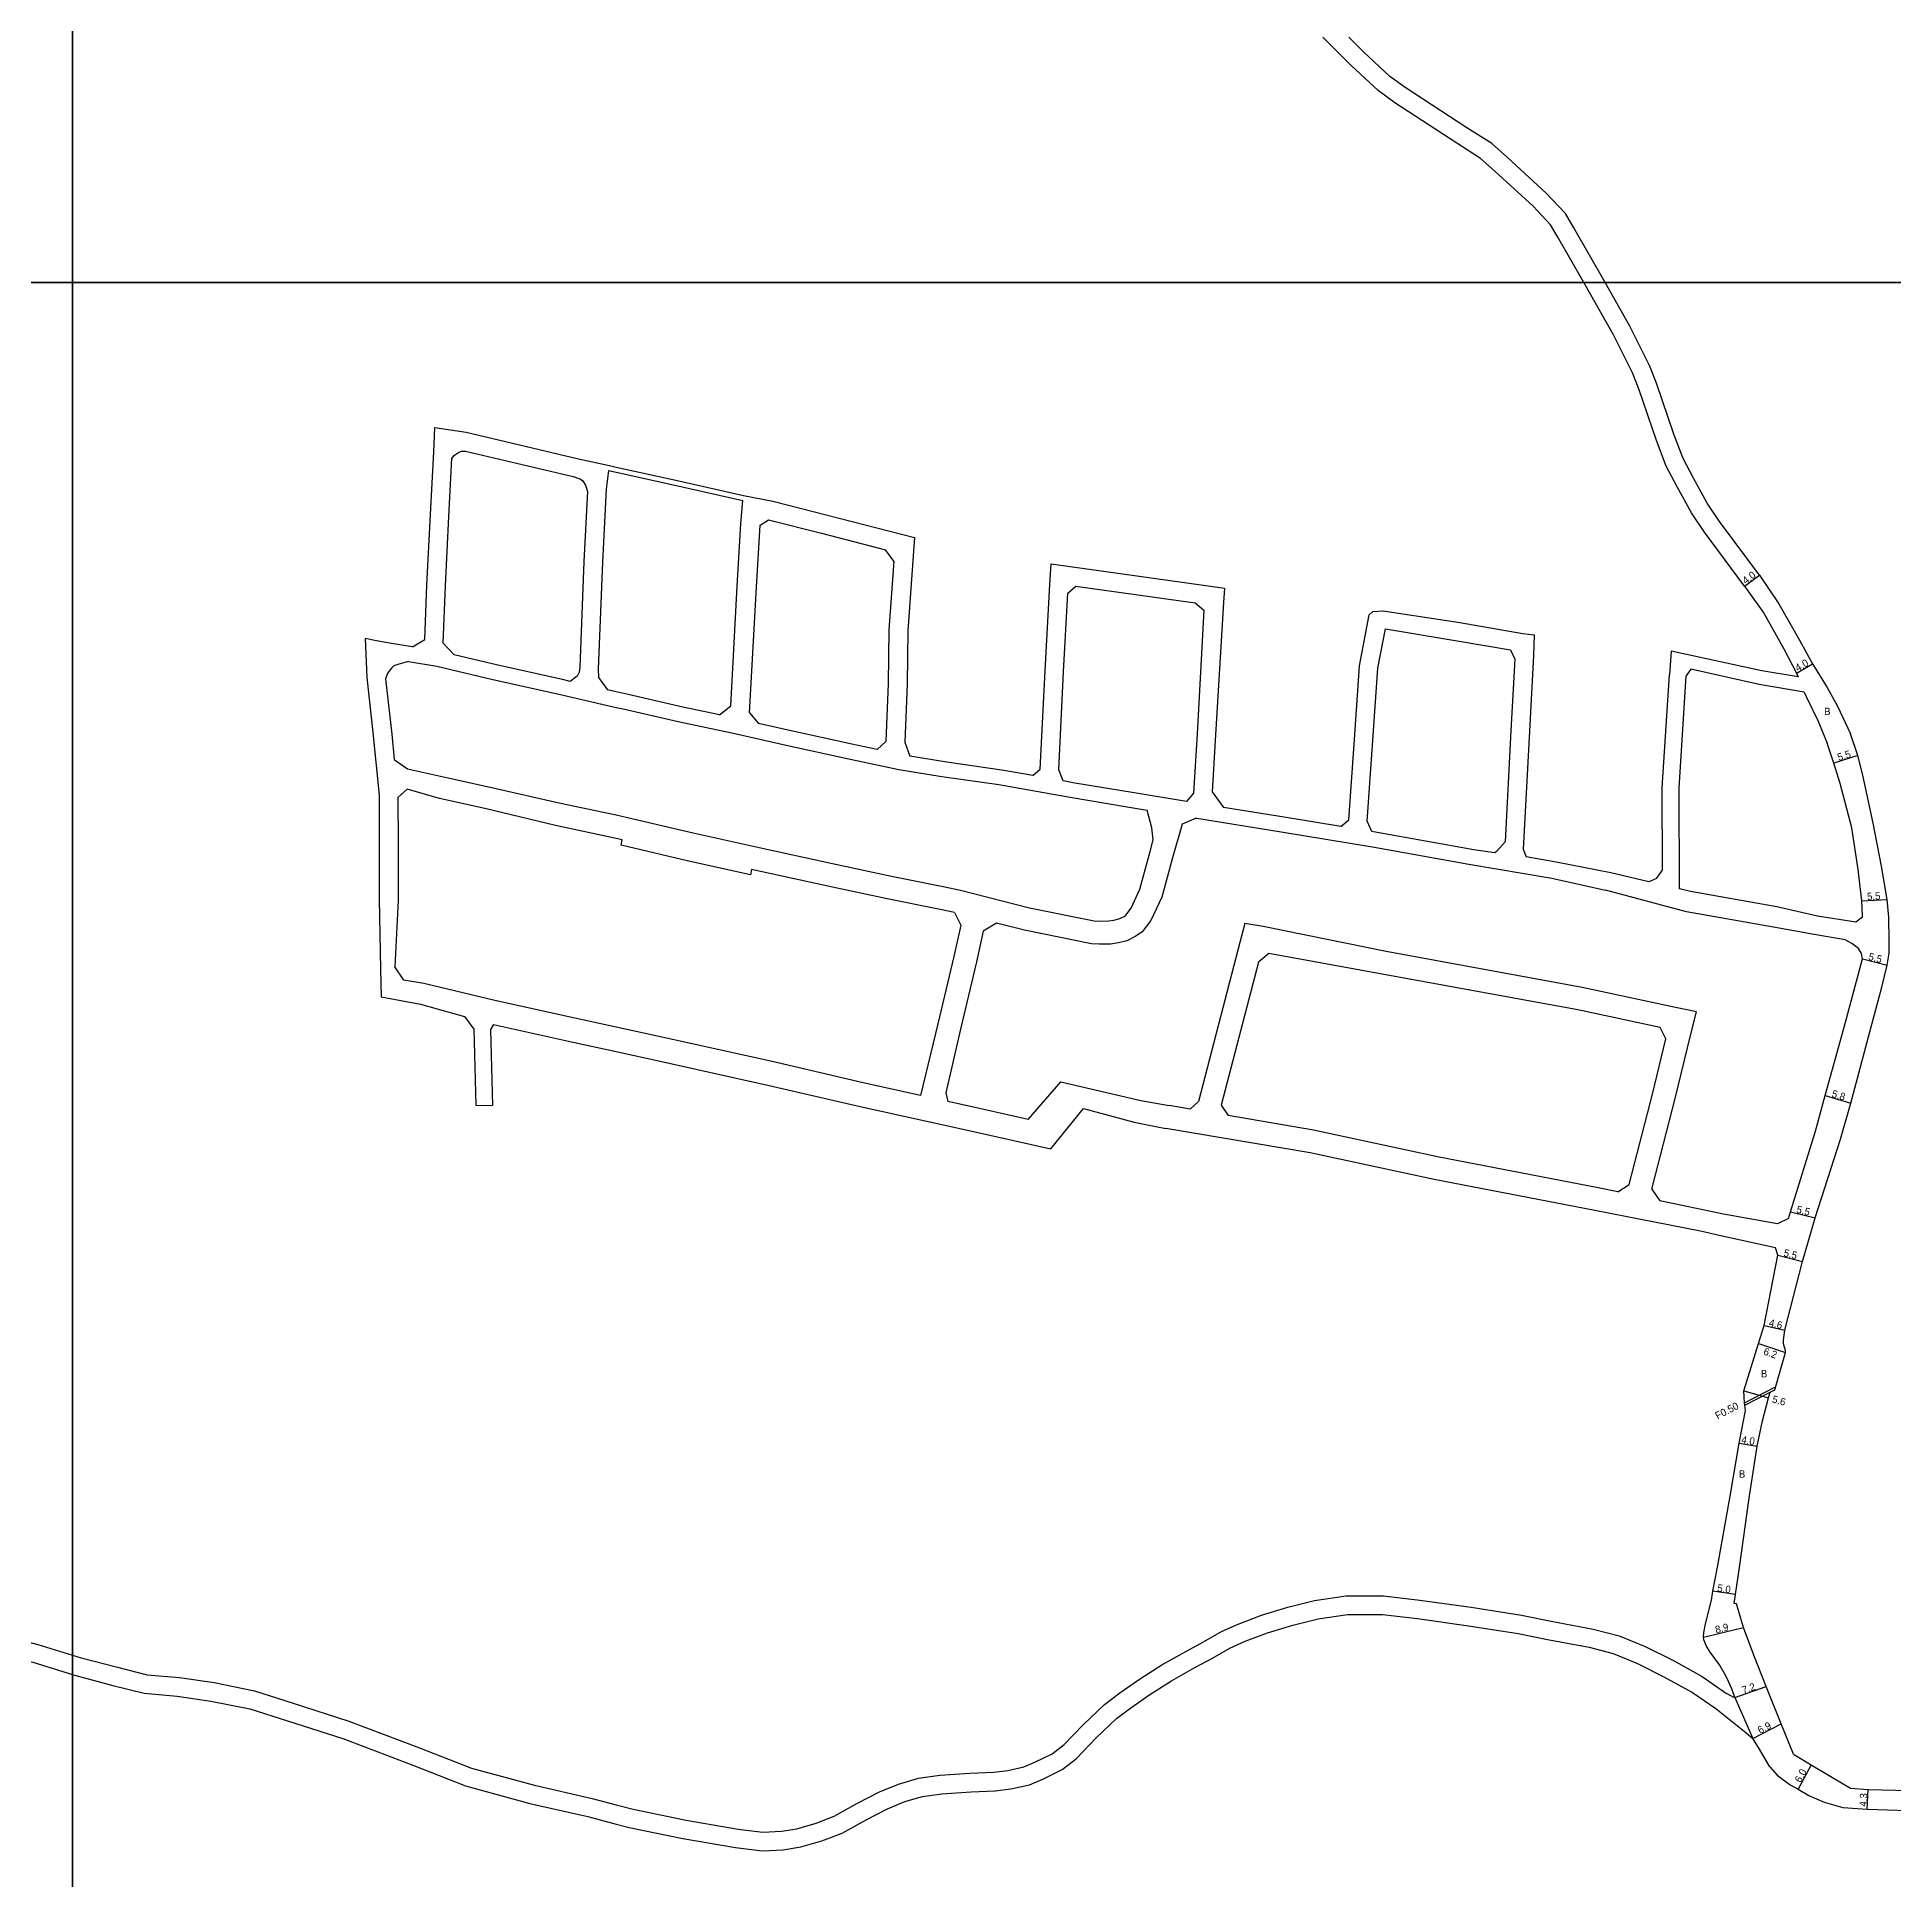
# Model space of a CAD drawing. Header units: metres. Extents: x -17600 to -16000, y -79800 to -78600.
# Drawn here: x -16807.7 to -16404.9, y -79546.5 to -79146.8 of the extents above; entities that cross this region are included whole.
import ezdxf

# ---------------------------------------------------------------- set-up
doc = ezdxf.new("R2010")
doc.units = ezdxf.units.M
doc.header["$LTSCALE"] = 2.5
for name, color, linetype in [('側溝・桝', 7, 'Continuous'), ('図郭', 7, 'Continuous'), ('幅員', 7, 'Continuous'), ('舗装', 7, 'Continuous'), ('道路', 7, 'Continuous')]:
    doc.layers.add(name, color=color, linetype=linetype)
doc.styles.get("Standard").update_dxf_attribs({"font": ''})
doc.styles.get('Standard').set_extended_font_data('@MS PGothic')

msp = doc.modelspace()

# ---------------------------------------------------------------- linework, layer by layer
at = {"layer": '側溝・桝'}
for points in [[(-16437.56, -79442.87), (-16430.78, -79439.4)], [(-16437.49, -79443.39), (-16431.96, -79440.57)]]:
    msp.add_lwpolyline(points, dxfattribs=at)
at = {"layer": '図郭'}
for points in [[(-17600, -79200), (-16800, -79200), (-16800, -78600), (-17600, -78600)], [(-16800, -79200), (-16000, -79200), (-16000, -78600), (-16800, -78600)], [(-17600, -79800), (-16800, -79800), (-16800, -79200), (-17600, -79200)], [(-16800, -79800), (-16000, -79800), (-16000, -79200), (-16800, -79200)]]:
    msp.add_lwpolyline(points, close=True, dxfattribs=at)
at = {"layer": '幅員'}
for points in [[(-16437.52, -79265.78), (-16434.3, -79263.4)], [(-16426.27, -79284.66), (-16422.81, -79282.65)], [(-16412.92, -79302.53), (-16418.17, -79304.17)], [(-16412.07, -79334.07), (-16406.57, -79333.77)], [(-16411.91, -79346.63), (-16406.59, -79348.01)], [(-16420.01, -79376.28), (-16414.45, -79377.91)], [(-16427.53, -79401.47), (-16422.19, -79402.79)], [(-16430.3, -79410.89), (-16424.96, -79412.21)], [(-16433.23, -79426.09), (-16428.75, -79427.14)], [(-16434.48, -79429.99), (-16428.61, -79432)], [(-16437.7, -79440.3), (-16432.29, -79441.77)], [(-16438.71, -79451.61), (-16434.77, -79452.28)], [(-16439.47, -79484.47), (-16444.42, -79483.73)], [(-16446.41, -79493.67), (-16437.76, -79491.57)], [(-16439.6, -79506.76), (-16432.8, -79504.39)], [(-16435.75, -79515.64), (-16429.61, -79512.5)], [(-16423.07, -79521.38), (-16425.92, -79526.66)], [(-16410.96, -79531.02), (-16410.74, -79526.72)]]:
    msp.add_lwpolyline(points, dxfattribs=at)
at = {"layer": '舗装'}
msp.add_lwpolyline([(-16439.6, -79506.76), (-16435.75, -79515.64)], dxfattribs=at)
at = {"layer": '道路'}
for points in [[(-16472.34, -79200), (-16477.96, -79190.12), (-16479.55, -79187.44), (-16483.31, -79183.42), (-16491.55, -79175.87), (-16494.75, -79173.07), (-16499.88, -79169.78), (-16513.35, -79161), (-16516.98, -79158.36), (-16522.83, -79152.93), (-16528.91, -79146.77)], [(-16467.74, -79200), (-16474.5, -79188.1), (-16476.34, -79185.02), (-16480.49, -79180.58), (-16488.89, -79172.88), (-16492.34, -79169.86), (-16497.74, -79166.4), (-16511.09, -79157.7), (-16514.43, -79155.27), (-16520.04, -79150.06), (-16523.29, -79146.77)], [(-16437.52, -79265.78), (-16446.19, -79254.1), (-16449.01, -79249.9), (-16452.09, -79244.27), (-16454.49, -79239.76), (-16456.59, -79234.22), (-16460.33, -79223.23), (-16461.8, -79219.58), (-16465.92, -79211.28), (-16472.34, -79200)], [(-16434.3, -79263.4), (-16442.92, -79251.79), (-16445.59, -79247.82), (-16448.57, -79242.36), (-16450.85, -79238.11), (-16452.83, -79232.87), (-16456.58, -79221.83), (-16458.15, -79217.94), (-16462.39, -79209.4), (-16467.74, -79200)], [(-16723.61, -79277.4), (-16723.17, -79265.59), (-16722.38, -79250.28), (-16721.7, -79236.65), (-16721.49, -79231.38), (-16714.64, -79232.45), (-16690.3, -79238.17), (-16683.63, -79239.65), (-16682.13, -79239.98)], [(-16719.63, -79278.19), (-16719.17, -79265.77), (-16718.4, -79250.69), (-16717.77, -79238.15), (-16717.2, -79237.44), (-16716.3, -79236.8), (-16715.7, -79236.56), (-16714.85, -79236.57), (-16691.44, -79242.01), (-16690.01, -79242.51), (-16689.43, -79242.88), (-16688.81, -79243.91), (-16688.37, -79245.28), (-16689.13, -79260.47), (-16690, -79283.38), (-16690.2, -79284.44), (-16690.61, -79285.31), (-16692.11, -79286.47)], [(-16683.78, -79240.73), (-16684.33, -79244.75), (-16685.13, -79260.62), (-16686.02, -79283.83), (-16685.98, -79285.59), (-16684.01, -79288.31)], [(-16683.78, -79240.73), (-16682.13, -79241.09)], [(-16682.13, -79239.98), (-16669.18, -79242.85), (-16654.53, -79246.16)], [(-16682.13, -79241.09), (-16669.41, -79243.91), (-16654.72, -79247.23)], [(-16655.1, -79252.28), (-16654.72, -79247.23)], [(-16654.53, -79246.16), (-16648.19, -79247.4)], [(-16648.19, -79247.4), (-16636.63, -79250.34), (-16617.47, -79255.28), (-16618.9, -79275.45), (-16619.05, -79287.03), (-16619.57, -79299.67)], [(-16657.3, -79291.76), (-16655.89, -79265.8), (-16655.1, -79252.28)], [(-16653.21, -79293.26), (-16651.72, -79266.05), (-16650.96, -79252.61)], [(-16650.96, -79252.61), (-16649.12, -79251.44)], [(-16649.12, -79251.44), (-16637.66, -79254.35), (-16623.74, -79257.94)], [(-16621.98, -79260.38), (-16623.04, -79275.28), (-16623.19, -79286.92), (-16623.71, -79299.5)], [(-16590.2, -79305.47), (-16589.16, -79284.19), (-16588.16, -79265.45), (-16587.81, -79261), (-16583.74, -79261.56), (-16554.79, -79265.61), (-16550.23, -79266.21), (-16550.49, -79269.32), (-16552.2, -79298.05), (-16552.97, -79310.42)], [(-16434.3, -79263.4), (-16430.07, -79269.64), (-16425.63, -79277.49), (-16422.81, -79282.65), (-16419.63, -79287.79), (-16417.39, -79291.81), (-16414.53, -79297.8)], [(-16586.2, -79305.66), (-16585.17, -79284.4), (-16584.26, -79267.35), (-16582.47, -79265.78), (-16556.59, -79269.4), (-16554.74, -79271.04), (-16556.2, -79297.84), (-16557, -79310.7)], [(-16437.52, -79265.78), (-16433.34, -79271.68), (-16428.97, -79279.41), (-16426.27, -79284.66), (-16425.88, -79285.49)], [(-16523.33, -79316.5), (-16522.06, -79299.04), (-16520.99, -79283.11), (-16518.93, -79272.01), (-16518.09, -79271.3), (-16515.86, -79271.16), (-16499.25, -79273.69), (-16485.56, -79276.04), (-16483.15, -79276.37), (-16483.27, -79280.82), (-16484.15, -79297.23), (-16485.49, -79322.85), (-16484.88, -79324.47)], [(-16519.35, -79316.79), (-16518.07, -79299.31), (-16517.02, -79283.62), (-16515.39, -79275.04), (-16499.8, -79277.65), (-16488.28, -79279.63), (-16487.32, -79281.63), (-16488.15, -79297.14), (-16489.42, -79321.25), (-16491.26, -79323.33)], [(-16726.27, -79278.97), (-16730.46, -79278.32), (-16734.08, -79277.7), (-16736.6, -79277.17), (-16736.21, -79285.63), (-16734.88, -79297.56), (-16733.54, -79311.15), (-16733.52, -79321.36), (-16733.5, -79333.6), (-16733.26, -79348.94), (-16733.12, -79354.82), (-16724.54, -79356.43), (-16715.02, -79359.12)], [(-16726.27, -79278.97), (-16723.61, -79277.4)], [(-16717.3, -79280.69), (-16719.63, -79278.19)], [(-16692.11, -79286.47), (-16693.81, -79286.08), (-16707.84, -79282.91), (-16717.3, -79280.69)], [(-16425.88, -79285.49), (-16433.76, -79284.19), (-16453.41, -79279.88), (-16453.8, -79285.01)], [(-16727.18, -79282.16), (-16729.3, -79282.69), (-16730.38, -79283.11), (-16730.88, -79283.56), (-16731.66, -79284.63), (-16732.14, -79285.94), (-16730.8, -79297.88), (-16730.26, -79303.36)], [(-16727.18, -79282.16), (-16721.01, -79283.16), (-16708.89, -79286.02), (-16694.86, -79289.19), (-16682.13, -79292.09)], [(-16456.57, -79329.22), (-16455.27, -79327.4), (-16455.35, -79309.52), (-16453.8, -79285.01)], [(-16424.6, -79288.8), (-16434.33, -79287.13), (-16449.16, -79283.82), (-16450.16, -79285.24)], [(-16682.13, -79288.74), (-16684.01, -79288.31)], [(-16659.73, -79293.73), (-16667.69, -79292.02), (-16679.55, -79289.33), (-16682.13, -79288.74)], [(-16451.6, -79331.47), (-16451.69, -79309.62), (-16450.16, -79285.24)], [(-16424.6, -79288.8), (-16424.18, -79289.73), (-16421.61, -79294.93), (-16419.64, -79299.83)], [(-16682.13, -79292.09), (-16680.6, -79292.44), (-16668.74, -79295.12), (-16656.45, -79297.77), (-16645.27, -79300.31), (-16632.08, -79303.18), (-16620.85, -79305.54), (-16611.51, -79307.05), (-16599.17, -79308.85), (-16584.19, -79311.52), (-16570.93, -79313.71), (-16567.04, -79314.35)], [(-16659.73, -79293.73), (-16657.3, -79291.76)], [(-16653.21, -79293.26), (-16651.28, -79295.6)], [(-16625.6, -79301.22), (-16631.03, -79300.07), (-16644.22, -79297.21), (-16651.28, -79295.6)], [(-16623.71, -79299.5), (-16625.6, -79301.22)], [(-16619.57, -79299.67), (-16618.48, -79302.65)], [(-16428.61, -79432), (-16428.66, -79431.54), (-16428.79, -79431.05), (-16428.98, -79430.41), (-16429.08, -79429.9), (-16429.05, -79429.29), (-16428.75, -79427.14), (-16424.96, -79412.21), (-16422.19, -79402.79), (-16416.74, -79385.74), (-16414.45, -79377.91), (-16410.32, -79362.47), (-16407.76, -79352.77), (-16406.59, -79348.01), (-16406.18, -79345.42), (-16406.13, -79342.81), (-16406.21, -79337.59), (-16406.57, -79333.77), (-16407.81, -79326.51), (-16409.6, -79317.17), (-16411.86, -79306.77), (-16412.92, -79302.53), (-16414.53, -79297.8)], [(-16411.94, -79337.55), (-16411.94, -79337.37), (-16412.07, -79334.07), (-16412.85, -79327.27), (-16414.27, -79318.2), (-16416.76, -79308.57), (-16418.17, -79304.17), (-16419.64, -79299.83)], [(-16730.26, -79303.36), (-16727.41, -79305.41), (-16718.91, -79307.27), (-16709.44, -79309.39), (-16694.2, -79312.83), (-16682.13, -79315.42)], [(-16591.85, -79306.87), (-16598.12, -79305.75), (-16610.46, -79303.95), (-16618.48, -79302.65)], [(-16591.85, -79306.87), (-16590.2, -79305.47)], [(-16585.25, -79308.04), (-16586.2, -79305.66)], [(-16558.47, -79312.49), (-16569.88, -79310.6), (-16583.14, -79308.42), (-16585.25, -79308.04)], [(-16729.46, -79311.63), (-16729.44, -79321.68), (-16729.42, -79333.92), (-16730.15, -79348.37)], [(-16729.46, -79311.63), (-16727.46, -79309.85)], [(-16682.13, -79320.54), (-16695.31, -79317.71), (-16710.62, -79314.01), (-16720.46, -79311.86), (-16727.46, -79309.85)], [(-16557, -79310.7), (-16558.47, -79312.49)], [(-16552.97, -79310.42), (-16550.49, -79313.79)], [(-16682.13, -79315.42), (-16679.72, -79315.94), (-16665.42, -79319.33), (-16651.82, -79322.34), (-16635.23, -79325.98), (-16622.47, -79328.66), (-16610.92, -79331.02), (-16607.47, -79331.75), (-16592.54, -79335.53), (-16578.51, -79338.4), (-16577.43, -79338.42), (-16575.36, -79338.4), (-16574.23, -79338.23), (-16573.17, -79337.97), (-16572.04, -79337.43), (-16571.68, -79337.16), (-16570.53, -79335.66), (-16568.59, -79331.52), (-16566.35, -79323.34), (-16565.71, -79320.81), (-16566.02, -79318.19), (-16567.04, -79314.35)], [(-16556.39, -79316.11), (-16559.47, -79317.4), (-16561.54, -79324.69), (-16563.88, -79333.26), (-16566.23, -79338.28), (-16568.14, -79340.75), (-16569.45, -79341.73), (-16571.47, -79342.7), (-16573.25, -79343.14), (-16574.96, -79343.4), (-16577.45, -79343.42), (-16579.08, -79343.38), (-16593.64, -79340.41), (-16599.7, -79338.87)], [(-16556.39, -79316.11), (-16556.29, -79316.12), (-16537.96, -79319.09), (-16518.21, -79322.3), (-16497.26, -79326.09), (-16479.32, -79329.16), (-16467.64, -79331.74)], [(-16525.04, -79317.92), (-16536.91, -79315.99), (-16550.49, -79313.79)], [(-16525.04, -79317.92), (-16523.33, -79316.5)], [(-16518.29, -79319.01), (-16519.35, -79316.79)], [(-16608.78, -79336.58), (-16611.91, -79335.92), (-16623.37, -79333.58), (-16636.27, -79330.87), (-16652.82, -79327.24), (-16653.04, -79328.38), (-16666.78, -79325.34), (-16681.08, -79321.95), (-16680.85, -79320.81), (-16682.13, -79320.54)], [(-16491.26, -79323.33), (-16491.66, -79323.64), (-16496.21, -79322.99), (-16517.16, -79319.2), (-16518.29, -79319.01)], [(-16466.54, -79327.98), (-16478.37, -79325.64), (-16484.88, -79324.47)], [(-16456.57, -79329.22), (-16458.3, -79329.9), (-16466.54, -79327.98)], [(-16412.16, -79345.48), (-16412.79, -79344.38), (-16414.23, -79343.29), (-16415.71, -79342.49), (-16422.39, -79341.33), (-16431.27, -79339.78), (-16450.12, -79336.44), (-16467.64, -79331.74)], [(-16411.94, -79337.55), (-16413.41, -79338.7), (-16421.7, -79337.39), (-16430.52, -79335.35), (-16449.21, -79332.03), (-16451.6, -79331.47)], [(-16608.78, -79336.58), (-16607.4, -79339.34), (-16608.91, -79346.14), (-16612.38, -79360.73), (-16616.15, -79376.24)], [(-16599.7, -79338.87), (-16602.57, -79340.65), (-16604.04, -79347.27), (-16607.51, -79361.87), (-16610.67, -79375.69), (-16610.28, -79377.53)], [(-16457.62, -79396.55), (-16452.57, -79376.89), (-16449.26, -79363.27), (-16447.92, -79358.13), (-16452.5, -79357.14), (-16472.69, -79352.8), (-16515.22, -79345.05), (-16541.86, -79339.64), (-16545.89, -79338.97), (-16547.32, -79344.47), (-16555.93, -79377.53), (-16557.67, -79379.23)], [(-16462.53, -79395.56), (-16457.42, -79375.68), (-16454.57, -79363.93), (-16455.83, -79361.54), (-16473.65, -79357.71), (-16516.11, -79349.97), (-16540.66, -79345.48), (-16542.89, -79347.31), (-16550.95, -79378.33), (-16549.44, -79380.62)], [(-16428, -79402.92), (-16427.53, -79401.47), (-16422.11, -79383.99), (-16420.01, -79376.28), (-16415.93, -79361.45), (-16411.91, -79346.63), (-16412.16, -79345.48)], [(-16682.13, -79361.44), (-16691.14, -79359.45), (-16708.48, -79355.65), (-16723.86, -79351.99), (-16728.21, -79351.21), (-16730.15, -79348.37)], [(-16715.02, -79359.12), (-16713.03, -79361.88), (-16712.59, -79378.37)], [(-16708.71, -79360.88), (-16709.43, -79361.95), (-16708.99, -79378.43)], [(-16708.71, -79360.88), (-16691.82, -79364.59), (-16682.13, -79366.72)], [(-16616.15, -79376.24), (-16628.59, -79373.49), (-16648.3, -79368.91), (-16671.26, -79363.84), (-16682.13, -79361.44)], [(-16682.13, -79366.72), (-16671.94, -79368.98), (-16648.98, -79374.05), (-16629.27, -79378.63), (-16605.36, -79383.9), (-16587.93, -79387.81)], [(-16592.85, -79381.42), (-16585.78, -79373.25), (-16568.39, -79377.31)], [(-16592.85, -79381.42), (-16604.68, -79378.77), (-16610.28, -79377.53)], [(-16568.39, -79377.31), (-16562.28, -79378.45)], [(-16712.59, -79378.37), (-16708.99, -79378.43)], [(-16587.93, -79387.81), (-16580.81, -79379.04), (-16569.82, -79382.01)], [(-16557.67, -79379.23), (-16562.28, -79378.45)], [(-16464.96, -79397.16), (-16469.26, -79396.25), (-16504.12, -79389.57), (-16530.98, -79383.75), (-16549.44, -79380.62)], [(-16569.82, -79382.01), (-16562.99, -79383.37)], [(-16430.8, -79409.31), (-16443.05, -79406.57), (-16447.07, -79405.68), (-16469.97, -79401.17), (-16504.83, -79394.48), (-16531.69, -79388.67), (-16562.99, -79383.37)], [(-16464.96, -79397.16), (-16462.53, -79395.56)], [(-16457.62, -79396.55), (-16455.86, -79399.07)], [(-16428, -79402.92), (-16430.34, -79404.09), (-16442.09, -79401.97), (-16455.86, -79399.07)], [(-16434.48, -79429.99), (-16433.23, -79426.09), (-16430.3, -79410.89), (-16430.8, -79409.31)], [(-16437.77, -79446.77), (-16437.33, -79444.56), (-16437.49, -79443.39), (-16437.56, -79442.87), (-16437.7, -79440.3), (-16434.48, -79429.99)], [(-16431.96, -79440.57), (-16430.97, -79440.06), (-16428.61, -79432)], [(-16433.59, -79446.77), (-16432.29, -79441.77), (-16431.96, -79440.57)], [(-16439.6, -79506.76), (-16440.26, -79504.93), (-16440.98, -79503.33), (-16441.59, -79502.11), (-16442.96, -79499.72), (-16444.94, -79496.92), (-16445.74, -79495.66), (-16446.32, -79494.27), (-16446.41, -79493.67), (-16446.31, -79492.68), (-16445.97, -79490.83), (-16444.71, -79485.67), (-16444.42, -79483.73), (-16443.41, -79478.51), (-16440.64, -79463.09), (-16438.71, -79451.61), (-16437.77, -79446.77)], [(-16426.87, -79519.07), (-16429.61, -79512.5), (-16432.8, -79504.39), (-16435.49, -79497.6), (-16437.76, -79491.57), (-16439.27, -79486.48), (-16439.76, -79486.4), (-16439.47, -79484.47), (-16438.59, -79478.62), (-16436.5, -79463.58), (-16434.77, -79452.28), (-16433.59, -79446.77)], [(-16682.13, -79530.04), (-16678.43, -79531.01), (-16666.96, -79533.41), (-16655.72, -79535.33), (-16650.37, -79535.95), (-16646.34, -79535.77), (-16642.96, -79535.23), (-16638.82, -79534.04), (-16634.88, -79532.51), (-16629.83, -79529.71), (-16625.04, -79527.21), (-16620.92, -79525.54), (-16616.6, -79524.26), (-16611.96, -79523.64), (-16605.44, -79523.2), (-16600.34, -79522.97), (-16597.26, -79522.6), (-16593.76, -79521.85), (-16591.35, -79520.82), (-16587.62, -79518.96), (-16585.03, -79516.97), (-16580.91, -79512.7), (-16576.31, -79508.28), (-16572.94, -79505.74), (-16568.67, -79502.77), (-16563.83, -79499.71), (-16558.67, -79496.78), (-16554.85, -79494.69), (-16550.91, -79492.48), (-16547.3, -79490.87), (-16542.27, -79488.93), (-16536.53, -79487.21), (-16530.77, -79485.78), (-16523.87, -79484.76), (-16515.81, -79484.73), (-16507.94, -79485.67), (-16496.8, -79487.21), (-16485.85, -79488.92), (-16479.46, -79490.21), (-16470.31, -79491.96), (-16464.73, -79493.42), (-16459.05, -79495.71), (-16453.09, -79498.7), (-16446.68, -79502.26), (-16441.45, -79505.88)], [(-16682.13, -79534.22), (-16679.36, -79534.95), (-16667.72, -79537.38), (-16656.3, -79539.33), (-16650.51, -79540), (-16645.93, -79539.8), (-16642.08, -79539.18), (-16637.53, -79537.88), (-16633.16, -79536.18), (-16627.92, -79533.27), (-16623.34, -79530.89), (-16619.58, -79529.36), (-16615.75, -79528.23), (-16611.55, -79527.66), (-16605.22, -79527.23), (-16600.01, -79527), (-16596.59, -79526.59), (-16592.53, -79525.72), (-16589.65, -79524.49), (-16585.46, -79522.4), (-16582.33, -79519.99), (-16578.06, -79515.56), (-16573.68, -79511.36), (-16570.57, -79509.01), (-16566.43, -79506.14), (-16561.75, -79503.18), (-16556.7, -79500.31), (-16552.89, -79498.22), (-16549.09, -79496.1), (-16545.75, -79494.6), (-16540.97, -79492.76), (-16535.46, -79491.12), (-16529.98, -79489.75), (-16523.57, -79488.8), (-16516.04, -79488.78), (-16508.45, -79489.68), (-16497.39, -79491.21), (-16486.56, -79492.9), (-16480.24, -79494.18), (-16471.21, -79495.9), (-16466, -79497.27), (-16460.72, -79499.4), (-16454.98, -79502.27), (-16448.82, -79505.7), (-16443.75, -79509.2)], [(-16820.24, -79491.48), (-16813.45, -79493.72), (-16807.54, -79495.26), (-16800, -79497.59)], [(-16815.36, -79497.32), (-16814.68, -79497.58), (-16808.65, -79499.14), (-16800, -79501.82)], [(-16800, -79497.59), (-16798.17, -79498.16), (-16790.29, -79500.23), (-16783.83, -79501.85), (-16776.83, -79502.48), (-16769.33, -79503.56), (-16760.58, -79505.31), (-16752.19, -79507.98), (-16740.1, -79511.88), (-16724.79, -79517.66), (-16713.54, -79522.09), (-16699.86, -79525.81), (-16687.34, -79528.68), (-16682.13, -79530.04)], [(-16800, -79501.82), (-16799.28, -79502.04), (-16791.3, -79504.15), (-16784.51, -79505.85), (-16777.3, -79506.5), (-16770.02, -79507.54), (-16761.59, -79509.23), (-16753.43, -79511.83), (-16741.44, -79515.7), (-16726.25, -79521.44), (-16714.82, -79525.93), (-16700.84, -79529.73), (-16688.31, -79532.6), (-16682.13, -79534.22)], [(-16439.6, -79506.76), (-16439.79, -79506.73), (-16439.96, -79506.68), (-16440.47, -79506.45), (-16441.45, -79505.88)], [(-16443.75, -79509.2), (-16437.21, -79514.34), (-16435.75, -79515.64)], [(-16432.06, -79521.81), (-16434.5, -79517.59), (-16435.75, -79515.64)], [(-16432.06, -79521.81), (-16430.46, -79523.61), (-16427.66, -79525.7), (-16425.92, -79526.66), (-16423.57, -79528.02), (-16420.26, -79529.48), (-16416.19, -79530.62), (-16410.96, -79531.02), (-16402.14, -79531.25), (-16397.6, -79531.72), (-16397.11, -79531.79), (-16395.1, -79532.08), (-16391.89, -79532.58)], [(-16426.87, -79519.07), (-16423.07, -79521.38), (-16414.58, -79526.43)], [(-16414.58, -79526.43), (-16410.74, -79526.72), (-16401.79, -79526.96), (-16396.98, -79526.69), (-16396.47, -79526.66), (-16396.42, -79526.66)]]:
    msp.add_lwpolyline(points, dxfattribs=at)
at = {"layer": '道路', "flags": 128}
msp.add_lwpolyline([(-16621.98, -79260.38), (-16623.74, -79257.94)], dxfattribs=at)

# ---------------------------------------------------------------- texts
at = {"layer": '側溝・桝'}
msp.add_text('F0.50', height=1.6, rotation=27.0672, dxfattribs=at).set_placement((-16443.38, -79446.51))
at = {"layer": '幅員'}
for s, rotation, p in [('4.0', 36.5005, (-16437.25, -79265.46)), ('4.0', 30.1411, (-16425.98, -79284.37)), ('5.5', 17.3523, (-16417.1, -79303.74)), ('5.5', 3.1491, (-16410.92, -79333.91)), ('5.5', 345.4696, (-16410.77, -79346.82)), ('5.8', 343.6308, (-16418.74, -79376.55)), ('5.5', 346.1255, (-16426.38, -79401.65)), ('5.5', 346.1255, (-16429.16, -79411.07)), ('4.6', 346.7625, (-16432.35, -79426.24)), ('6.2', 341.0999, (-16433.56, -79432.39)), ('5.6', 344.7955, (-16431.67, -79442.79)), ('4.0', 350.4005, (-16438.3, -79451.58)), ('5.0', 351.5352, (-16443.51, -79483.77)), ('8.9', 13.6848, (-16443.66, -79492.9)), ('7.2', 19.1452, (-16437.75, -79506.01)), ('6.9', 27.1087, (-16434.15, -79514.71)), ('6.0', 61.664, (-16425.34, -79525.38)), ('4.3', 87.078, (-16411.03, -79530.47))]:
    msp.add_text(s, height=1.6, rotation=rotation, dxfattribs=at).set_placement(p)
at = {"layer": '舗装'}
for p in [(-16420.27, -79293.77), (-16433.98, -79437.36), (-16438.76, -79459.12)]:
    msp.add_text('B', height=1.6, dxfattribs=at).set_placement(p)

doc.saveas('drawing.dxf')
